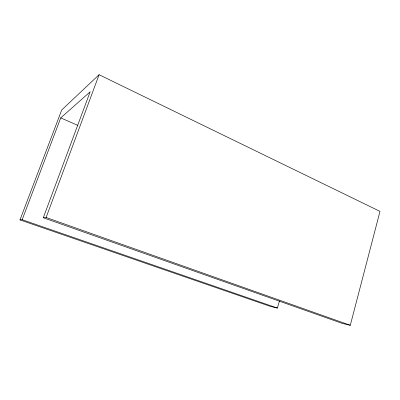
<?xml version="1.0" encoding="UTF-8"?>
<svg xmlns="http://www.w3.org/2000/svg" width="400" height="400" viewBox="0 0 400 400"><rect width="100%" height="100%" fill="white"/><g stroke="black" fill="none" stroke-linecap="round" stroke-linejoin="round"><path stroke-width="0.6" d="M20 219.91L22.165 219.71L60.725 117.895L90.14 91.815L43.3 217.745L342.13 323.35L350.29 325.28L380 211.38L99.085 74.72L61.71 109.965L20 219.91L270.425 306.41L277.415 308.06L279.465 300.895M43.3 217.745L46.115 217.485L99.085 74.72M22.165 219.71L277.415 308.06M46.115 217.485L350.29 325.28M60.725 117.895L77.89 125.405"/></g></svg>
